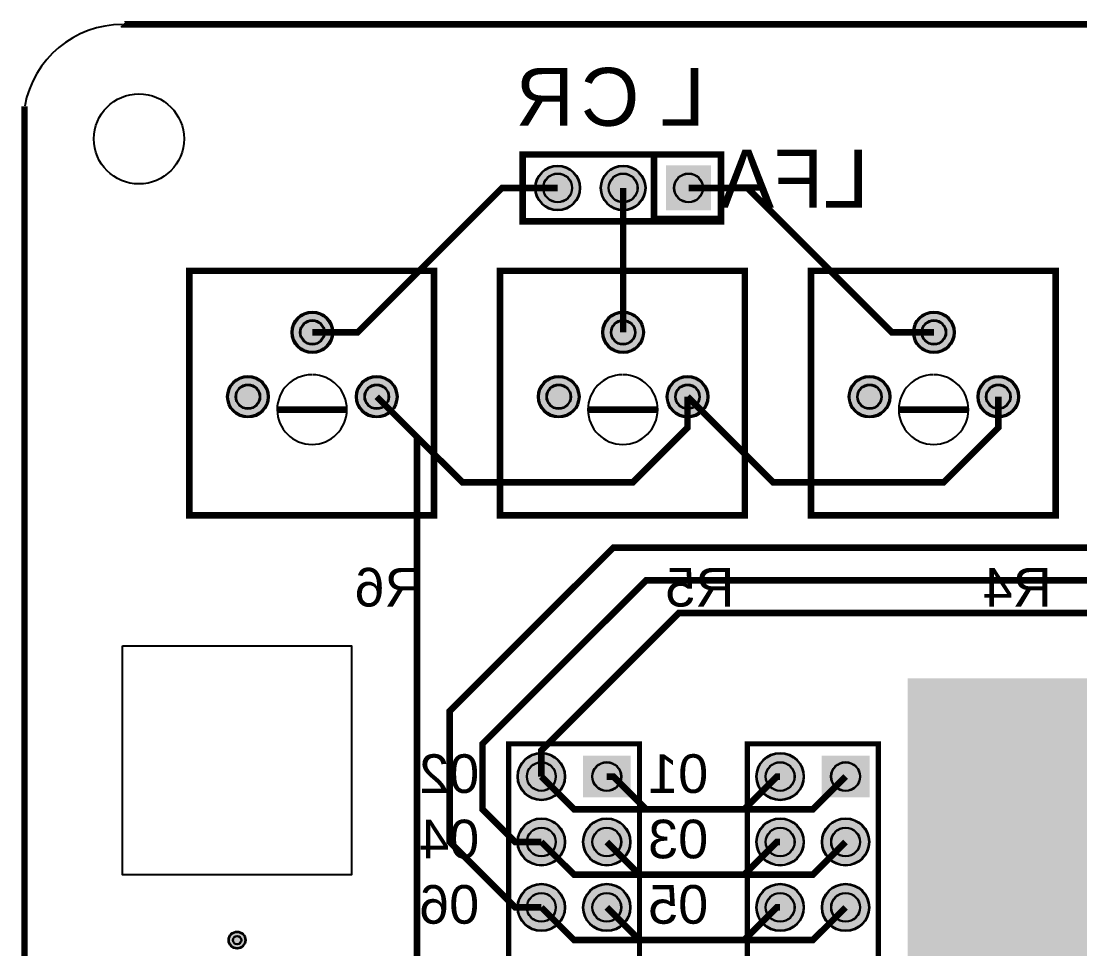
# Model space of a CAD drawing. Header units: millimetres. Extents: x -41 to 105, y 0 to 102.
# Drawn here: x -0.13 to 40.97, y 65.7 to 101.73 of the extents above; entities that cross this region are included whole.
import ezdxf

# ---------------------------------------------------------------- set-up
doc = ezdxf.new("R2010")
doc.units = ezdxf.units.MM
for name, color, linetype, true_color in [('BoardOutLine', 7, 'Continuous', 0xff00ff), ('BottomLayer', 7, 'Continuous', 0x0000ff), ('BottomSilkLayer', 7, 'Continuous', 0x66cc33), ('BottomSolderMaskLayer', 7, 'Continuous', 0xaa00ff), ('Multi-Layer', 7, 'Continuous', 0xc0c0c0), ('TopLayer', 7, 'Continuous', 0xff0000), ('TopSolderMaskLayer', 7, 'Continuous', 0x800080)]:
    doc.layers.add(name, color=color, linetype=linetype, true_color=true_color)
doc.styles.get("Standard").update_dxf_attribs({"font": 'arial.ttf'})

msp = doc.modelspace()

# ---------------------------------------------------------------- hatches: boundary and pattern name
at = {"layer": 'BottomSolderMaskLayer'}
for points in [[(19.826035052070164, 95.250190500381, 1), (21.576047752095565, 95.250190500381, 1)], [(22.366040132080297, 95.250190500381, 1), (24.116052832105698, 95.250190500381, 1)], [(26.656070985766064, 96.12520992404404), (24.906032138440196, 96.12520992404404), (24.906032138440196, 94.37517107671783), (26.656070985766064, 94.37517107671783)], [(10.362966725933338, 89.64211328422653, 1), (11.988569977139841, 89.64211328422653, 1)], [(22.427990855981754, 89.64211328422653, 1), (24.053594107188253, 89.64211328422653, 1)], [(34.49301498602994, 89.64211328422653, 1), (36.11861823723644, 89.64211328422653, 1)], [(7.863093726187563, 87.14224028448052, 1), (9.488696977394065, 87.14224028448052, 1)], [(12.863093726187563, 87.14224028448052, 1), (14.488696977394065, 87.14224028448052, 1)], [(19.928371856743745, 87.14224028448052, 1), (21.553975107950244, 87.14224028448052, 1)], [(24.92811785623575, 87.14224028448052, 1), (26.55372110744225, 87.14224028448052, 1)], [(31.99339598679216, 87.14224028448052, 1), (33.61899923799866, 87.14224028448052, 1)], [(36.99314198628394, 87.14224028448052, 1), (38.61874523749044, 87.14224028448052, 1)], [(19.14064008128029, 72.39014478028957, 1), (20.99144018288049, 72.39014478028957, 1)], [(21.677012954025713, 73.1997686217594), (21.677012954025713, 71.58052093881963), (23.5350774701551, 71.58052093881963), (23.5350774701551, 73.1997686217594)], [(28.411658623317216, 72.39014478028957, 1), (30.262458724917416, 72.39014478028957, 1)], [(30.948031496062868, 73.1997686217594), (30.948031496062868, 71.58052093881963), (32.806096012192256, 71.58052093881963), (32.806096012192256, 73.1997686217594)], [(19.14064008128029, 69.85013970027933, 1), (20.99144018288049, 69.85013970027933, 1)], [(21.68064516129042, 69.85013970027933, 1), (23.53144526289062, 69.85013970027933, 1)], [(28.411658623317216, 69.85013970027933, 1), (30.262458724917416, 69.85013970027933, 1)], [(30.95166370332735, 69.85013970027933, 1), (32.80246380492755, 69.85013970027933, 1)], [(19.14064008128029, 67.3101346202692, 1), (20.99144018288049, 67.3101346202692, 1)], [(21.68064516129042, 67.3101346202692, 1), (23.53144526289062, 67.3101346202692, 1)], [(28.411658623317216, 67.3101346202692, 1), (30.262458724917416, 67.3101346202692, 1)], [(30.95166370332735, 67.3101346202692, 1), (32.80246380492755, 67.3101346202692, 1)], [(7.9196088392177595, 66.04013208026413, 1), (8.590424180848443, 66.04013208026413, 1)]]:
    msp.add_hatch(color=256, dxfattribs=at).paths.add_polyline_path(points)
at = {"layer": 'Multi-Layer'}
for points in [[(19.851041402082863, 95.250190500381, 1), (21.551041402082866, 95.250190500381, 1)], [(22.391046482092996, 95.250190500381, 1), (24.091046482093, 95.250190500381, 1)], [(26.631064262128348, 96.10020320040644), (24.931038862077912, 96.10020320040644), (24.931038862077912, 94.40017780035555), (26.631064262128348, 94.40017780035555)], [(10.413766827533541, 89.64211328422653, 1), (11.937769875539638, 89.64211328422653, 1)], [(22.478790957581957, 89.64211328422653, 1), (24.00279400558805, 89.64211328422653, 1)], [(34.54381508763014, 89.64211328422653, 1), (36.06781813563624, 89.64211328422653, 1)], [(7.913893827787766, 87.14224028448052, 1), (9.437896875793863, 87.14224028448052, 1)], [(12.913893827787765, 87.14224028448052, 1), (14.437896875793863, 87.14224028448052, 1)], [(19.979171958343947, 87.14224028448052, 1), (21.50317500635004, 87.14224028448052, 1)], [(24.978917957835954, 87.14224028448052, 1), (26.502921005842047, 87.14224028448052, 1)], [(32.04419608839236, 87.14224028448052, 1), (33.568199136398455, 87.14224028448052, 1)], [(37.04394208788414, 87.14224028448052, 1), (38.567945135890234, 87.14224028448052, 1)], [(40.640081280162576, 10.160020320040644), (40.640081280162576, 3.810007620015199), (39.370078740157396, 3.810007620015199), (38.100076200152444, 3.810007620015199), (36.830073660147264, 3.810007620015199), (34.29006858013713, 3.810007620015199), (34.29006858013713, 39.370078740157396), (34.29006858013713, 76.20015240030477), (70.48514097028192, 76.20015240030477), (70.48514097028192, 3.810007620015199), (67.31013462026931, 3.810007620015199), (63.500127000254, 3.810007620015199), (63.500127000254, 49.53009906019804), (40.640081280162576, 49.53009906019804), (40.640081280162576, 10.160020320040644), (40.640081280162576, 10.160020320040644), (40.640081280162576, 3.810007620015199)], [(19.16604013208039, 72.39014478028957, 1), (20.966040132080387, 72.39014478028957, 1)], [(21.70604521209043, 73.17754635509266), (21.70604521209043, 71.60274320548638), (23.506045212090612, 71.60274320548638), (23.506045212090612, 73.17754635509266)], [(28.437058674117317, 72.39014478028957, 1), (30.237058674117314, 72.39014478028957, 1)], [(30.977063754127357, 73.17754635509266), (30.977063754127357, 71.60274320548638), (32.77706375412754, 71.60274320548638), (32.77706375412754, 73.17754635509266)], [(19.16604013208039, 69.85013970027933, 1), (20.966040132080387, 69.85013970027933, 1)], [(21.706045212090523, 69.85013970027933, 1), (23.50604521209052, 69.85013970027933, 1)], [(28.437058674117317, 69.85013970027933, 1), (30.237058674117314, 69.85013970027933, 1)], [(30.97706375412745, 69.85013970027933, 1), (32.77706375412745, 69.85013970027933, 1)], [(19.16604013208039, 67.3101346202692, 1), (20.966040132080387, 67.3101346202692, 1)], [(21.706045212090523, 67.3101346202692, 1), (23.50604521209052, 67.3101346202692, 1)], [(28.437058674117317, 67.3101346202692, 1), (30.237058674117314, 67.3101346202692, 1)], [(30.97706375412745, 67.3101346202692, 1), (32.77706375412745, 67.3101346202692, 1)]]:
    msp.add_hatch(color=256, dxfattribs=at).paths.add_polyline_path(points)
at = {"layer": 'TopSolderMaskLayer'}
for points in [[(19.826035052070164, 95.250190500381, 1), (21.576047752095565, 95.250190500381, 1)], [(22.366040132080297, 95.250190500381, 1), (24.116052832105698, 95.250190500381, 1)], [(26.656070985766064, 96.12520992404404), (24.906032138440196, 96.12520992404404), (24.906032138440196, 94.37517107671783), (26.656070985766064, 94.37517107671783)], [(10.362966725933338, 89.64211328422653, 1), (11.988569977139841, 89.64211328422653, 1)], [(22.427990855981754, 89.64211328422653, 1), (24.053594107188253, 89.64211328422653, 1)], [(34.49301498602994, 89.64211328422653, 1), (36.11861823723644, 89.64211328422653, 1)], [(7.863093726187563, 87.14224028448052, 1), (9.488696977394065, 87.14224028448052, 1)], [(12.863093726187563, 87.14224028448052, 1), (14.488696977394065, 87.14224028448052, 1)], [(19.928371856743745, 87.14224028448052, 1), (21.553975107950244, 87.14224028448052, 1)], [(24.92811785623575, 87.14224028448052, 1), (26.55372110744225, 87.14224028448052, 1)], [(31.99339598679216, 87.14224028448052, 1), (33.61899923799866, 87.14224028448052, 1)], [(36.99314198628394, 87.14224028448052, 1), (38.61874523749044, 87.14224028448052, 1)], [(19.14064008128029, 72.39014478028957, 1), (20.99144018288049, 72.39014478028957, 1)], [(21.677012954025713, 73.1997686217594), (21.677012954025713, 71.58052093881963), (23.5350774701551, 71.58052093881963), (23.5350774701551, 73.1997686217594)], [(28.411658623317216, 72.39014478028957, 1), (30.262458724917416, 72.39014478028957, 1)], [(30.948031496062868, 73.1997686217594), (30.948031496062868, 71.58052093881963), (32.806096012192256, 71.58052093881963), (32.806096012192256, 73.1997686217594)], [(19.14064008128029, 69.85013970027933, 1), (20.99144018288049, 69.85013970027933, 1)], [(21.68064516129042, 69.85013970027933, 1), (23.53144526289062, 69.85013970027933, 1)], [(28.411658623317216, 69.85013970027933, 1), (30.262458724917416, 69.85013970027933, 1)], [(30.95166370332735, 69.85013970027933, 1), (32.80246380492755, 69.85013970027933, 1)], [(19.14064008128029, 67.3101346202692, 1), (20.99144018288049, 67.3101346202692, 1)], [(21.68064516129042, 67.3101346202692, 1), (23.53144526289062, 67.3101346202692, 1)], [(28.411658623317216, 67.3101346202692, 1), (30.262458724917416, 67.3101346202692, 1)], [(30.95166370332735, 67.3101346202692, 1), (32.80246380492755, 67.3101346202692, 1)], [(7.9196088392177595, 66.04013208026413, 1), (8.590424180848443, 66.04013208026413, 1)]]:
    msp.add_hatch(color=256, dxfattribs=at).paths.add_polyline_path(points)

# ---------------------------------------------------------------- linework, layer by layer
at = {"layer": 'BoardOutLine', "const_width": 0.25400050800101603}
for points in [[(3.8100076200153126, 101.60020320040633), (3.8100330200661574, 101.60017780035548), (100.96520193040396, 101.60017780035548)], [(0, 98.42519685039372), (0, 4.445008890017675)]]:
    msp.add_lwpolyline(points, dxfattribs=at)
at = {"layer": 'BoardOutLine'}
msp.add_arc((3.810006740148083, 97.73764287528581), 3.8625603251206506, 90, 169.77094200115192, dxfattribs=at)
at = {"layer": 'BottomLayer', "const_width": 0.25400050800101603}
for points in [[(20.701041402082865, 95.250190500381), (18.54203708407408, 95.250190500381), (12.933934467868994, 89.6420878841758), (11.17576835153659, 89.6420878841758)], [(23.241046482092997, 95.250190500381), (23.241046482092997, 89.64183388366769)], [(25.78105156210313, 95.250190500381), (28.067056134112363, 95.250190500381), (33.67515875031745, 89.6420878841758), (35.30581661163319, 89.6420878841758)], [(20.06604013208039, 67.3101346202692), (19.050038100076108, 67.3101346202692), (16.510033020065976, 69.85013970027933), (16.510033020065976, 74.93014986029971), (22.86004572009142, 81.28016256032504), (45.72009144018284, 81.28016256032504), (46.99009398018802, 82.5501651003301), (46.99009398018802, 92.71018542037075), (48.89509779019568, 94.6151892303784), (51.33657607315217, 94.6151892303784), (51.43510287020581, 94.71371602743204)], [(51.43510287020581, 92.17371094742191), (48.99362458724909, 92.17371094742191), (48.260096520192974, 91.44018288036568), (48.260096520192974, 81.28016256032504), (46.99009398018802, 80.01016002031997), (24.1300482600966, 80.01016002031997), (17.780035560071155, 73.66014732029464), (17.780035560071155, 71.1201422402844), (19.050038100076108, 69.85013970027933), (20.06604013208039, 69.85013970027933)], [(13.675895351790814, 87.14226568453137), (16.997942595885206, 83.82016764033528), (23.622047244094574, 83.82016764033528), (25.74086868173731, 85.93903987807971), (25.74086868173731, 87.14226568453137)], [(13.675895351790814, 87.14224028448052), (15.240030480061023, 85.5781051562102), (15.240030480061023, 39.370078740157396), (19.050038100076108, 35.5600711201422), (21.33604267208534, 35.5600711201422), (22.60604521209052, 36.830073660147264)], [(20.06604013208039, 72.39014478028957), (20.06604013208039, 73.40614681229363), (25.400050800101553, 78.7401574803149), (49.530099060198154, 78.7401574803149), (51.43510287020581, 80.64516129032256), (51.43510287020581, 87.09370078740153)], [(25.740360680721324, 87.14251968503936), (29.0627127254254, 83.82016764033528), (35.68707137414276, 83.82016764033528), (37.805892811785725, 85.93903987807971), (37.805892811785725, 87.14226568453137)], [(29.337058674117316, 72.39014478028957), (29.210058420116866, 72.39014478028957), (27.940055880111686, 71.1201422402844), (21.33604267208534, 71.1201422402844), (20.06604013208039, 72.39014478028957)], [(29.337058674117316, 69.85013970027933), (29.210058420116866, 69.85013970027933), (27.940055880111686, 68.58013716027426), (21.33604267208534, 68.58013716027426), (20.06604013208039, 69.85013970027933)], [(29.337058674117316, 67.3101346202692), (29.210058420116866, 67.3101346202692), (27.940055880111686, 66.04013208026413), (21.33604267208534, 66.04013208026413), (20.06604013208039, 67.3101346202692)]]:
    msp.add_lwpolyline(points, dxfattribs=at)
at = {"layer": 'BottomSilkLayer'}
for points, const_width in [([(27.04114808229633, 96.5501651003301), (19.341122682245214, 96.5501651003301), (19.341122682245214, 93.95021590043177), (27.04114808229633, 93.95021590043177), (27.04114808229633, 96.5501651003301)], 0.25400050800101603), ([(27.04114808229633, 96.5501651003301), (24.441198882397885, 96.5501651003301), (24.441198882397885, 94.05003810007622), (27.04114808229633, 94.05003810007622), (27.04114808229633, 96.5501651003301)], 0.25400050800101603), ([(15.900304800609547, 82.53289306578608), (15.900304800609547, 92.03302006604008), (6.400177800355777, 92.03302006604008), (6.400177800355777, 82.53289306578608), (15.900304800609547, 82.53289306578608)], 0.25400050800101603), ([(27.96532893065796, 82.53289306578608), (27.96532893065796, 92.03302006604008), (18.465201930403964, 92.03302006604008), (18.465201930403964, 82.53289306578608), (27.96532893065796, 82.53289306578608)], 0.25400050800101603), ([(40.03035306070615, 82.53289306578608), (40.03035306070615, 92.03302006604008), (30.53022606045215, 92.03302006604008), (30.53022606045215, 82.53289306578608), (40.03035306070615, 82.53289306578608)], 0.25400050800101603), ([(18.79603759207521, 73.66014732029464), (23.876047752095474, 73.66014732029464), (23.876047752095474, 22.86004572009142), (18.79603759207521, 22.86004572009142), (18.79603759207521, 73.66014732029464)], 0.20320040640081283), ([(28.067056134112363, 73.66014732029464), (33.14706629413263, 73.66014732029464), (33.14706629413263, 22.86004572009142), (28.067056134112363, 22.86004572009142), (28.067056134112363, 73.66014732029464)], 0.20320040640081283)]:
    msp.add_lwpolyline(points, close=True, dxfattribs=dict(at, const_width=const_width))
at = {"layer": 'BottomSilkLayer', "const_width": 0.25400050800101603}
for points in [[(9.822529845059762, 86.64211328422653), (12.533020066040308, 86.64211328422653)], [(21.88755397510795, 86.64211328422653), (24.598044196088267, 86.64211328422653)], [(33.952578105156135, 86.64211328422653), (36.66306832613668, 86.64211328422653)]]:
    msp.add_lwpolyline(points, dxfattribs=at)
at = {"layer": 'BottomSilkLayer'}
for centre, start, end in [((11.163957327914659, 86.64250814956415), 90.53762489309253, 89.46237510690759), ((23.228981457962846, 86.64250814956415), 90.53762489308997, 89.46237510691003), ((35.29400558801103, 86.64250814956415), 90.53762489308997, 89.46237510691003)]:
    msp.add_arc(centre, 1.3534874269748542, start, end, dxfattribs=at)
at = {"layer": 'BottomSolderMaskLayer'}
for centre, radius in [((20.701041402082865, 95.250190500381), 0.8750063500127), ((20.701041402082865, 95.250190500381), 0.5661936530704181), ((23.241046482092997, 95.250190500381), 0.8750063500127), ((23.241046482092997, 95.250190500381), 0.5661936530704181), ((25.78105156210313, 95.250190500381), 0.5661936530704181), ((11.17576835153659, 89.64211328422653), 0.8128016256032513), ((23.240792481585004, 89.64211328422653), 0.8128016256032513), ((35.30581661163319, 89.64211328422653), 0.8128016256032513), ((11.175895351790587, 89.64218948437895), 0.4800135466937601), ((23.240919481839, 89.64218948437895), 0.4800135466937601), ((35.30594361188719, 89.64218948437895), 0.4800135466937601), ((8.675895351790814, 87.14224028448052), 0.8128016256032513), ((13.675895351790814, 87.14224028448052), 0.8128016256032513), ((20.741173482346994, 87.14224028448052), 0.8128016256032513), ((25.740919481839, 87.14224028448052), 0.8128016256032513), ((32.80619761239541, 87.14224028448052), 0.8128016256032513), ((37.80594361188719, 87.14224028448052), 0.8128016256032513), ((8.676022352044583, 87.1421640843281), 0.4800135466937601), ((13.67602235204481, 87.1421640843281), 0.4800135466937601), ((20.741046482092997, 87.1421640843281), 0.4800135466937601), ((25.741046482092997, 87.1421640843281), 0.4800135466937601), ((32.80607061214141, 87.1421640843281), 0.4800135466937601), ((37.806070612141184, 87.1421640843281), 0.4800135466937601), ((20.06604013208039, 72.39014478028957), 0.9254000508001016), ((29.337058674117316, 72.39014478028957), 0.9254000508001016), ((20.06604013208039, 72.39014478028957), 0.5655353117157847), ((22.60604521209052, 72.39014478028957), 0.5677550451875099), ((29.337058674117316, 72.39014478028957), 0.5655353117157847), ((31.877063754127448, 72.39014478028957), 0.5677550451875099), ((20.06604013208039, 69.85013970027933), 0.9254000508001016), ((22.60604521209052, 69.85013970027933), 0.9254000508001016), ((29.337058674117316, 69.85013970027933), 0.9254000508001016), ((31.877063754127448, 69.85013970027933), 0.9254000508001016), ((20.06604013208039, 69.85013970027933), 0.5655353117157847), ((22.60604521209052, 69.85013970027933), 0.5655353117157847), ((29.337058674117316, 69.85013970027933), 0.5655353117157847), ((31.877063754127448, 69.85013970027933), 0.5655353117157847), ((20.06604013208039, 67.3101346202692), 0.9254000508001016), ((22.60604521209052, 67.3101346202692), 0.9254000508001016), ((29.337058674117316, 67.3101346202692), 0.9254000508001016), ((31.877063754127448, 67.3101346202692), 0.9254000508001016), ((20.06604013208039, 67.3101346202692), 0.5655353117157847), ((22.60604521209052, 67.3101346202692), 0.5655353117157847), ((29.337058674117316, 67.3101346202692), 0.5655353117157847), ((31.877063754127448, 67.3101346202692), 0.5655353117157847), ((8.255016510033101, 66.04013208026413), 0.3354076708153417), ((8.255016510033101, 66.04013208026413), 0.16769009482304098)]:
    msp.add_circle(centre, radius, dxfattribs=at)
at = {"layer": 'Multi-Layer'}
msp.add_lwpolyline([(3.8100076200153126, 77.47015494030984), (5.080010160020265, 77.47015494030984), (6.350012700025445, 77.47015494030984), (7.620015240030398, 77.47015494030984), (12.70002540005089, 77.47015494030984), (12.70002540005089, 68.58013716027426), (3.8100076200153126, 68.58013716027426), (3.8100076200153126, 77.47015494030984), (3.8100076200153126, 77.47015494030984)], close=True, dxfattribs=at)
for centre, radius in [((4.445008890017789, 97.15519431038854), 1.7500127000254002), ((20.701041402082865, 95.250190500381), 0.8500000000000001), ((20.701041402082865, 95.250190500381), 0.5500127000254001), ((23.241046482092997, 95.250190500381), 0.8500000000000001), ((23.241046482092997, 95.250190500381), 0.5500127000254001), ((25.78105156210313, 95.250190500381), 0.5500127000254001), ((11.17576835153659, 89.64211328422653), 0.7620015240030481), ((11.175895351790587, 89.64218948437895), 0.4500127000254001), ((23.240792481585004, 89.64211328422653), 0.7620015240030481), ((23.240919481839, 89.64218948437895), 0.4500127000254001), ((35.30581661163319, 89.64211328422653), 0.7620015240030481), ((35.30594361188719, 89.64218948437895), 0.4500127000254001), ((8.675895351790814, 87.14224028448052), 0.7620015240030481), ((8.676022352044583, 87.1421640843281), 0.4500127000254001), ((13.675895351790814, 87.14224028448052), 0.7620015240030481), ((13.67602235204481, 87.1421640843281), 0.4500127000254001), ((20.741173482346994, 87.14224028448052), 0.7620015240030481), ((20.741046482092997, 87.1421640843281), 0.4500127000254001), ((25.740919481839, 87.14224028448052), 0.7620015240030481), ((25.741046482092997, 87.1421640843281), 0.4500127000254001), ((32.80619761239541, 87.14224028448052), 0.7620015240030481), ((32.80607061214141, 87.1421640843281), 0.4500127000254001), ((37.80594361188719, 87.14224028448052), 0.7620015240030481), ((37.806070612141184, 87.1421640843281), 0.4500127000254001), ((20.06604013208039, 72.39014478028957), 0.9000000000000001), ((29.337058674117316, 72.39014478028957), 0.9000000000000001), ((20.06604013208039, 72.39014478028957), 0.5500127000254001), ((22.60604521209052, 72.39014478028957), 0.5500127000254001), ((29.337058674117316, 72.39014478028957), 0.5500127000254001), ((31.877063754127448, 72.39014478028957), 0.5500127000254001), ((20.06604013208039, 69.85013970027933), 0.9000000000000001), ((22.60604521209052, 69.85013970027933), 0.9000000000000001), ((29.337058674117316, 69.85013970027933), 0.9000000000000001), ((31.877063754127448, 69.85013970027933), 0.9000000000000001), ((20.06604013208039, 69.85013970027933), 0.5500127000254001), ((22.60604521209052, 69.85013970027933), 0.5500127000254001), ((29.337058674117316, 69.85013970027933), 0.5500127000254001), ((31.877063754127448, 69.85013970027933), 0.5500127000254001), ((20.06604013208039, 67.3101346202692), 0.9000000000000001), ((20.06604013208039, 67.3101346202692), 0.5500127000254001), ((22.60604521209052, 67.3101346202692), 0.9000000000000001), ((22.60604521209052, 67.3101346202692), 0.5500127000254001), ((29.337058674117316, 67.3101346202692), 0.9000000000000001), ((29.337058674117316, 67.3101346202692), 0.5500127000254001), ((31.877063754127448, 67.3101346202692), 0.9000000000000001), ((31.877063754127448, 67.3101346202692), 0.5500127000254001), ((8.255016510033101, 66.04013208026413), 0.31000762001524007), ((8.255016510033101, 66.04013208026413), 0.15499110998222)]:
    msp.add_circle(centre, radius, dxfattribs=at)
at = {"layer": 'TopLayer', "const_width": 0.25400050800101603}
for points in [[(31.877063754127448, 72.39014478028957), (30.607061214122496, 71.1201422402844), (24.1300482600966, 71.1201422402844), (22.86004572009142, 72.39014478028957), (22.60604521209052, 72.39014478028957)], [(31.877063754127448, 69.85013970027933), (30.607061214122496, 68.58013716027426), (23.876047752095474, 68.58013716027426), (22.60604521209052, 69.85013970027933)], [(31.877063754127448, 67.3101346202692), (30.607061214122496, 66.04013208026413), (23.876047752095474, 66.04013208026413), (22.60604521209052, 67.3101346202692)]]:
    msp.add_lwpolyline(points, dxfattribs=at)
at = {"layer": 'TopSolderMaskLayer'}
for centre, radius in [((20.701041402082865, 95.250190500381), 0.8750063500127), ((20.701041402082865, 95.250190500381), 0.5661936530704181), ((23.241046482092997, 95.250190500381), 0.8750063500127), ((23.241046482092997, 95.250190500381), 0.5661936530704181), ((25.78105156210313, 95.250190500381), 0.5661936530704181), ((11.17576835153659, 89.64211328422653), 0.8128016256032513), ((23.240792481585004, 89.64211328422653), 0.8128016256032513), ((35.30581661163319, 89.64211328422653), 0.8128016256032513), ((11.175895351790587, 89.64218948437895), 0.4800135466937601), ((23.240919481839, 89.64218948437895), 0.4800135466937601), ((35.30594361188719, 89.64218948437895), 0.4800135466937601), ((8.675895351790814, 87.14224028448052), 0.8128016256032513), ((13.675895351790814, 87.14224028448052), 0.8128016256032513), ((20.741173482346994, 87.14224028448052), 0.8128016256032513), ((25.740919481839, 87.14224028448052), 0.8128016256032513), ((32.80619761239541, 87.14224028448052), 0.8128016256032513), ((37.80594361188719, 87.14224028448052), 0.8128016256032513), ((8.676022352044583, 87.1421640843281), 0.4800135466937601), ((13.67602235204481, 87.1421640843281), 0.4800135466937601), ((20.741046482092997, 87.1421640843281), 0.4800135466937601), ((25.741046482092997, 87.1421640843281), 0.4800135466937601), ((32.80607061214141, 87.1421640843281), 0.4800135466937601), ((37.806070612141184, 87.1421640843281), 0.4800135466937601), ((20.06604013208039, 72.39014478028957), 0.9254000508001016), ((29.337058674117316, 72.39014478028957), 0.9254000508001016), ((20.06604013208039, 72.39014478028957), 0.5655353117157847), ((22.60604521209052, 72.39014478028957), 0.5677550451875099), ((29.337058674117316, 72.39014478028957), 0.5655353117157847), ((31.877063754127448, 72.39014478028957), 0.5677550451875099), ((20.06604013208039, 69.85013970027933), 0.9254000508001016), ((22.60604521209052, 69.85013970027933), 0.9254000508001016), ((29.337058674117316, 69.85013970027933), 0.9254000508001016), ((31.877063754127448, 69.85013970027933), 0.9254000508001016), ((20.06604013208039, 69.85013970027933), 0.5655353117157847), ((22.60604521209052, 69.85013970027933), 0.5655353117157847), ((29.337058674117316, 69.85013970027933), 0.5655353117157847), ((31.877063754127448, 69.85013970027933), 0.5655353117157847), ((20.06604013208039, 67.3101346202692), 0.9254000508001016), ((22.60604521209052, 67.3101346202692), 0.9254000508001016), ((29.337058674117316, 67.3101346202692), 0.9254000508001016), ((31.877063754127448, 67.3101346202692), 0.9254000508001016), ((20.06604013208039, 67.3101346202692), 0.5655353117157847), ((22.60604521209052, 67.3101346202692), 0.5655353117157847), ((29.337058674117316, 67.3101346202692), 0.5655353117157847), ((31.877063754127448, 67.3101346202692), 0.5655353117157847), ((8.255016510033101, 66.04013208026413), 0.3354076708153417), ((8.255016510033101, 66.04013208026413), 0.16769009482304098)]:
    msp.add_circle(centre, radius, dxfattribs=at)

# ---------------------------------------------------------------- texts
at = {"layer": 'BottomSilkLayer', "text_generation_flag": 2}
for s, height, p in [('R', 2.2500127000254, (21.33604267208534, 97.66319532639056)), ('C', 2.2500127000254, (23.876047752095474, 97.66319532639056)), ('L', 2.2500127000254, (26.416052832105606, 97.66319532639056)), ('LFA', 2.2500127000254, (32.76606553213105, 94.48818897637796)), ('R6', 1.5000000000000002, (15.494030988061922, 78.99415798831592)), ('R5', 1.5000000000000002, (27.559055118110336, 78.99415798831592)), ('R4', 1.5000000000000002, (39.87807975615942, 78.99415798831592)), ('02', 1.5000000000000002, (17.653035306070706, 71.75514351028698)), ('01', 1.5000000000000002, (26.543053086106283, 71.75514351028698)), ('04', 1.5000000000000002, (17.653035306070706, 69.21513843027685)), ('03', 1.5000000000000002, (26.543053086106283, 69.21513843027685)), ('06', 1.5000000000000002, (17.653035306070706, 66.6751333502666)), ('05', 1.5000000000000002, (26.543053086106283, 66.6751333502666))]:
    msp.add_text(s, height=height, dxfattribs=at).set_placement(p)

doc.saveas('drawing.dxf')
